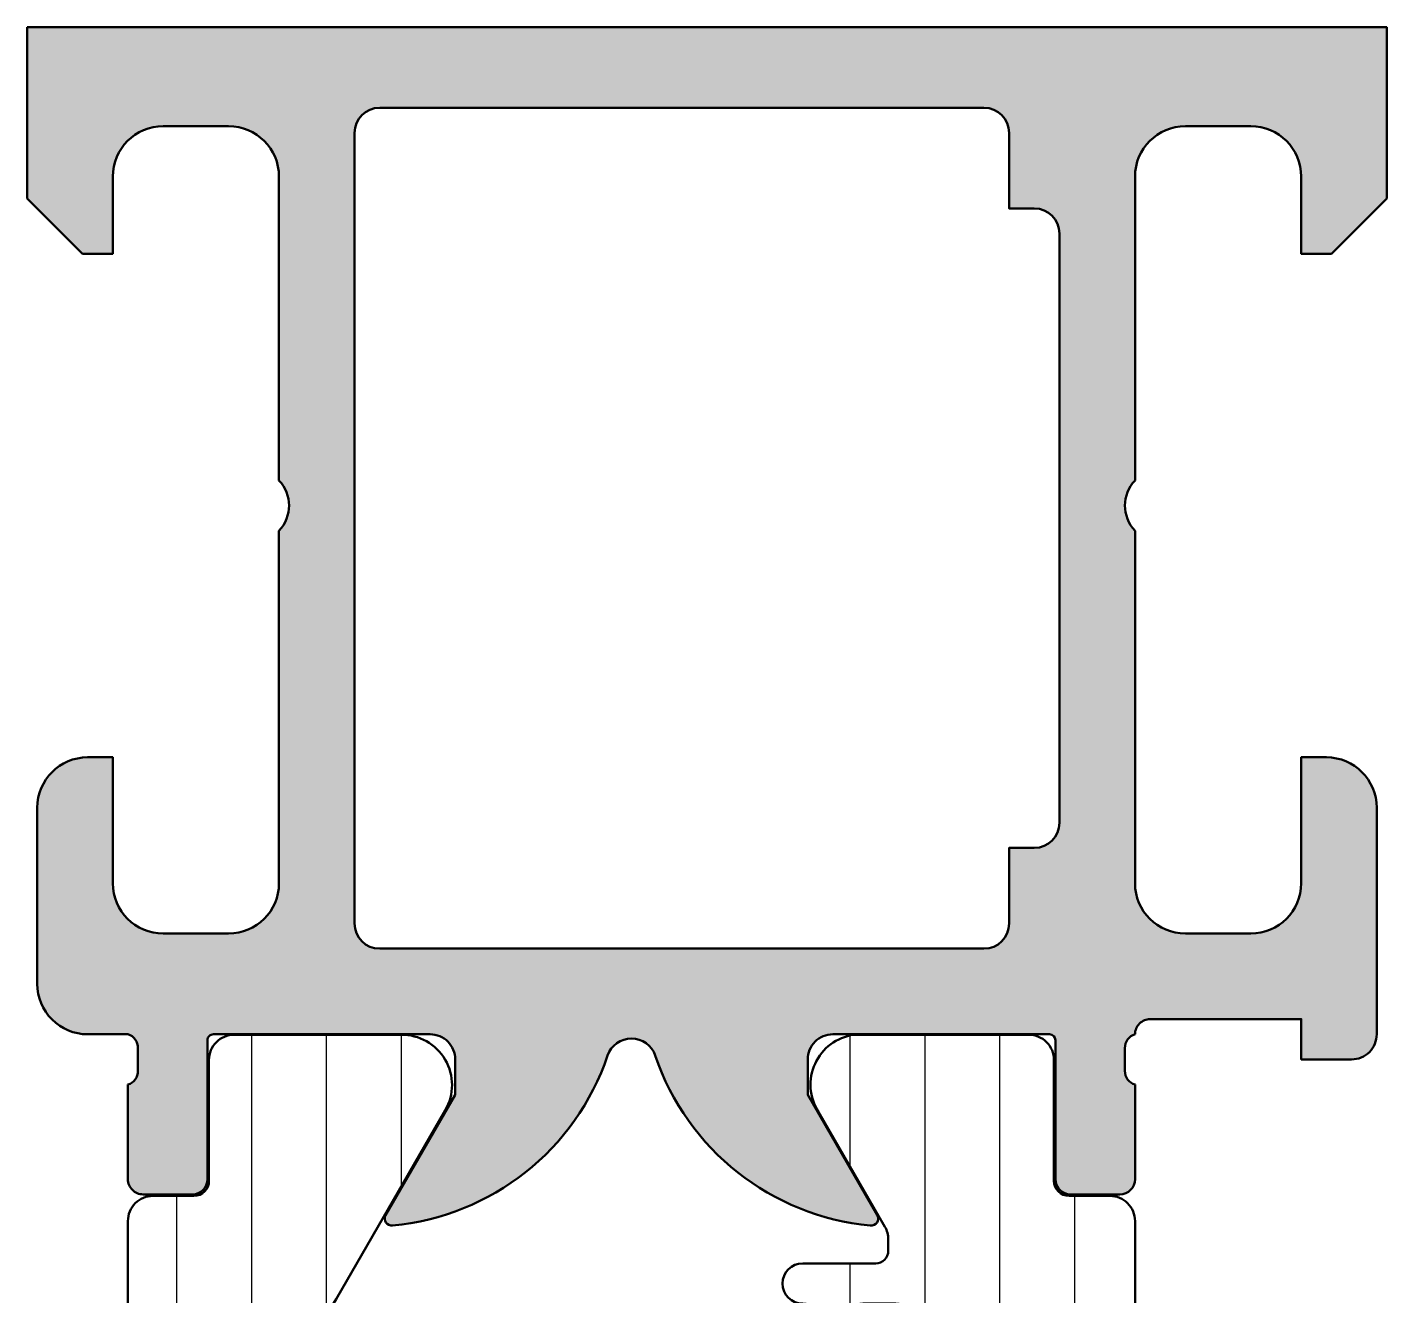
# Model space of a CAD drawing. Extents: x 0 to 67.5, y 0 to 75.
# Drawn here: x 0 to 27, y 49.81 to 75 of the extents above; entities that cross this region are included whole.
import ezdxf

# ---------------------------------------------------------------- set-up
doc = ezdxf.new("R2010")
doc.units = 0
for name, color, linetype, lineweight in [('0S-Alu contour', 7, 'Continuous', 50), ('0S-Alu hatch', 252, 'Continuous', 25), ('0S-Plastic contour', 254, 'Continuous', 50), ('0S-Plastic hatch', 253, 'Continuous', 25)]:
    doc.layers.add(name, color=color, linetype=linetype, lineweight=lineweight)
pattern_1 = [(90, (0, 0), (-1.4859, 0), [])]

# ---------------------------------------------------------------- blocks, each defined once
blk = doc.blocks.new('284027__2D814DF2_0E6D_4765_8FF4_A06DE7A6FD76___A03E8F8E_19D5_408F_8D81_01AFEA48CF79_')
at = {"layer": '0S-Plastic hatch'}
h = blk.add_hatch(dxfattribs=at)
h.set_pattern_fill('ANSI31', color=256, scale=0.4680000000000001, angle=45, style=0)
h.set_pattern_definition(pattern_1)
edge = h.paths.add_edge_path()
edge.add_line((22.00000000000001, 51.29000300000011), (22.00000000000004, 25.44999999999998))
edge.add_arc((22.20000000000005, 25.45000000000001), 0.200000000000017, 180, 270.0000000000071)
edge.add_line((22.20000000000008, 25.24999999999999), (26.29999999998839, 25.24999999999999))
edge.add_ellipse((26.29999999998839, 24.75000000000004), major_axis=(-0.4999999999999432, 0), ratio=1, start_angle=180, end_angle=270, ccw=False)
edge.add_line((26.79999999998834, 24.75000000000004), (26.79999999998834, 23.91925077661229))
edge.add_ellipse((25.79999999998836, 23.9192507766123), major_axis=(-0.9999999999999822, 0), ratio=1, start_angle=105.00000000108261, end_angle=180, ccw=False)
edge.add_line((26.05881904510912, 22.95332495032814), (25.2999999999884, 22.74999999999996))
edge.add_line((25.2999999999884, 22.74999999999996), (25.2999999999884, 23.74999999999999))
edge.add_line((25.2999999999884, 23.74999999999999), (23.00000000000004, 23.74999999999999))
edge.add_arc((23.00000000000007, 22.74999999999993), 1.000000000000056, 90.0000000000016, 180)
edge.add_line((22.00000000000001, 22.74999999999993), (22.00000000000004, 19.74999999999999))
edge.add_arc((23.00000000000004, 19.74999999999999), 1.000000000000003, 180, 270)
edge.add_line((23.00000000000004, 18.74999999999999), (25.29999999998837, 18.74999999999998))
edge.add_line((25.29999999998837, 18.74999999999998), (25.29999999998848, 19.74999999999993))
edge.add_line((25.29999999998848, 19.74999999999993), (26.05881904510907, 19.54667504964168))
edge.add_ellipse((25.79999999998841, 18.58074922335799), major_axis=(-0.9999999999994971, 0), ratio=1, start_angle=180, end_angle=254.9999999989164, ccw=False)
edge.add_line((26.79999999998791, 18.58074922335799), (26.79999999998837, 17.74999999999996))
edge.add_ellipse((26.29999999998839, 17.74999999999997), major_axis=(-0.4999999999999858, 0), ratio=1, start_angle=89.9999999999983, end_angle=180, ccw=False)
edge.add_line((26.29999999998837, 17.24999999999998), (22.2, 17.24999999999998))
edge.add_arc((22.20000000000001, 17.05000000000001), 0.1999999999999744, 90.00000000000406, 180)
edge.add_line((22.00000000000004, 17.05000000000001), (22.00000000000001, 16.20999699999988))
edge.add_ellipse((21.5, 16.209997), major_axis=(-0.5, 0), ratio=1, start_angle=90, end_angle=180, ccw=False)
edge.add_line((21.5, 15.709997), (20.68966598775747, 15.709997))
edge.add_arc((20.68966598775747, 15.40999699999999), 0.3000000000000043, 90, 180)
edge.add_line((20.38966598775747, 15.40999699999999), (20.39000061706369, 13.00999861706369))
edge.add_ellipse((19.89000463962507, 13.00999597743861), major_axis=(-0.4999959774455797, 0), ratio=1, start_angle=89.99969751881372, end_angle=180.0003024817733, ccw=False)
edge.add_line((19.890002, 12.51), (16.41346050190052, 12.51))
edge.add_ellipse((16.55577115089187, 13.49981807472284), major_axis=(-0.9999960709244737, 0), ratio=1, start_angle=-32.72701609984051, end_angle=81.8183919481005, ccw=False)
edge.add_line((15.71451850190053, 14.04045299999999), (17.03303535485918, 16.32419149299001))
edge.add_arc((16.6000226381288, 16.57419146728956), 0.4999999999999979, 330.0000034006552, 359.9988249444108)
edge.add_line((17.10002263802365, 16.5741812129951), (17.10000000000005, 16.79999999998247))
edge.add_arc((16.84999999998259, 16.79999999998254), 0.2500000000174545, 0, 89.99999999998371)
edge.add_line((16.84999999998266, 17.05), (15.40000000000009, 17.04999999999994))
edge.add_ellipse((15.40000000000003, 17.44999999999988), major_axis=(-0.3999999999999417, 0), ratio=1, start_angle=-89.99999999999193, end_angle=90.00000000000807, ccw=False)
edge.add_arc((15.40000000000009, 18.14999999999997), 0.3000000000001499, 269.9999999999783, 360)
edge.add_line((15.70000000000024, 18.14999999999997), (15.70000000000016, 18.34999999999998))
edge.add_ellipse((16.00000000000014, 18.34999999999996), major_axis=(-0.2999999999999829, 0), ratio=1, start_angle=180, end_angle=360, ccw=False)
edge.add_line((16.30000000000013, 18.34999999999995), (16.30000000000013, 18.14999999999993))
edge.add_arc((16.60000000000013, 18.14999999999995), 0.3000000000000007, 180, 270.0000000000021)
edge.add_line((16.60000000000014, 17.84999999999995), (17.24974226121382, 17.84999999999994))
edge.add_arc((17.29392998191375, 18.68508918128005), 0.8362574336600787, 266.9710887804908, 303.0289112200375)
edge.add_line((17.74974226122174, 17.98397459622009), (19.92468443553069, 19.23967804605607))
edge.add_arc((19.42468443552277, 20.1057034498358), 0.9999999999998834, 300.000000000528, 357.5201114478693)
edge.add_line((20.4237479064425, 20.0624347420484), (20.80000000000003, 28.75000000000341))
edge.add_line((20.80000000000003, 28.75000000000341), (20.80000000000008, 38.74999999999975))
edge.add_line((20.80000000000008, 38.74999999999975), (20.42374790644256, 47.43756525795031))
edge.add_arc((19.42468443552273, 47.39429655016301), 0.9999999999999764, 2.479888552125287, 59.99999999944405)
edge.add_line((19.92468443553112, 48.26032195394257), (17.74974226122174, 49.51602540378086))
edge.add_arc((17.24974226121377, 48.65000000000074), 1.000000000000246, 59.99999999948073, 90.00000000001017)
edge.add_line((17.24974226121359, 49.65000000000099), (16.60000000000014, 49.65000000000098))
edge.add_arc((16.60000000000014, 49.350000000001), 0.2999999999999758, 89.99999999999935, 180)
edge.add_line((16.30000000000016, 49.350000000001), (16.30000000000016, 49.15000000000096))
edge.add_ellipse((16.00000000000016, 49.15000000000098), major_axis=(-0.3000000000000007, 0), ratio=1, start_angle=0, end_angle=180, ccw=False)
edge.add_line((15.70000000000016, 49.15000000000101), (15.70000000000014, 49.35000000000095))
edge.add_arc((15.40000000000008, 49.35000000000095), 0.3000000000000558, 0, 89.99999999997591)
edge.add_ellipse((15.4, 50.05000000000106), major_axis=(-0.4000000000000555, 0), ratio=1, start_angle=-89.99999999997073, end_angle=90.00000000002927, ccw=False)
edge.add_line((15.3999999999998, 50.45000000000111), (16.8499999999826, 50.45000000000093))
edge.add_arc((16.8499999999826, 50.70000000001838), 0.250000000017458, 270, 360)
edge.add_line((17.10000000000006, 50.70000000001838), (17.10002263802365, 50.92581878700407))
edge.add_arc((16.60002263812877, 50.92580853271043), 0.5000000000000222, 0.0011750555892266, 29.99999659934314)
edge.add_line((17.03303535485918, 51.17580850700998), (15.71451850190053, 53.45954699999998))
edge.add_ellipse((16.55577115089188, 54.00018192527713), major_axis=(-0.9999960709244806, 0), ratio=1, start_angle=-81.81839194810021, end_angle=32.72701609984108, ccw=False)
edge.add_line((16.41346050190052, 54.98999999999999), (19.89000199999999, 54.98999999999999))
edge.add_ellipse((19.89000463962507, 54.49000402256137), major_axis=(-0.4999959774455904, 0), ratio=1, start_angle=179.9996975182268, end_angle=270.0003024811863, ccw=False)
edge.add_line((20.39000061706369, 54.49000138293118), (20.38966598775747, 52.09000300000002))
edge.add_arc((20.68966598775748, 52.090003), 0.3000000000000149, 180, 269.999999999998)
edge.add_line((20.68966598775747, 51.79000299999998), (21.50000000000002, 51.79000299999999))
edge.add_ellipse((21.50000000000002, 51.29000300000001), major_axis=(-0.4999999999999858, 0), ratio=1, start_angle=180, end_angle=270.0000000000004, ccw=False)
at = {"layer": '0S-Plastic contour', "color": 7}
for points in [[(16.41346050190052, 54.98999999999999), (19.89000199999999, 54.98999999999999)], [(20.39000061706369, 54.49000138293118), (20.38966598775747, 52.09000300000002)], [(17.03303535485918, 51.17580850700998), (15.71451850190053, 53.45954699999998)], [(20.68966598775747, 51.79000299999998), (21.50000000000002, 51.79000299999999)], [(22.00000000000001, 51.29000300000011), (22.00000000000004, 25.44999999999998)], [(17.10000000000006, 50.70000000001838), (17.10002263802365, 50.92581878700407)], [(15.3999999999998, 50.45000000000111), (16.8499999999826, 50.45000000000093)], [(17.24974226121359, 49.65000000000099), (16.60000000000014, 49.65000000000098)], [(19.92468443553112, 48.26032195394257), (17.74974226122174, 49.51602540378086)], [(15.70000000000016, 49.15000000000101), (15.70000000000014, 49.35000000000095)], [(16.30000000000016, 49.350000000001), (16.30000000000016, 49.15000000000096)], [(20.4237479064425, 20.0624347420484), (20.80000000000003, 28.75000000000341), (20.80000000000008, 38.74999999999975), (20.42374790644256, 47.43756525795031)], [(22.20000000000008, 25.24999999999999), (26.29999999998839, 25.24999999999999)], [(26.79999999998834, 24.75000000000004), (26.79999999998834, 23.91925077661229)], [(26.05881904510912, 22.95332495032814), (25.2999999999884, 22.74999999999996), (25.2999999999884, 23.74999999999999), (23.00000000000004, 23.74999999999999)], [(22.00000000000001, 22.74999999999993), (22.00000000000004, 19.74999999999999)], [(23.00000000000004, 18.74999999999999), (25.29999999998837, 18.74999999999998), (25.29999999998848, 19.74999999999993), (26.05881904510907, 19.54667504964168)], [(17.74974226122174, 17.98397459622009), (19.92468443553069, 19.23967804605607)], [(26.79999999998791, 18.58074922335799), (26.79999999998837, 17.74999999999996)], [(15.70000000000024, 18.14999999999997), (15.70000000000016, 18.34999999999998)], [(16.30000000000013, 18.34999999999995), (16.30000000000013, 18.14999999999993)], [(16.60000000000014, 17.84999999999995), (17.24974226121382, 17.84999999999994)], [(16.84999999998266, 17.05), (15.40000000000009, 17.04999999999994)], [(22.00000000000004, 17.05000000000001), (22.00000000000001, 16.20999699999988)], [(26.29999999998837, 17.24999999999998), (22.2, 17.24999999999998)], [(17.10002263802365, 16.5741812129951), (17.10000000000005, 16.79999999998247)], [(15.71451850190053, 14.04045299999999), (17.03303535485918, 16.32419149299001)], [(21.5, 15.709997), (20.68966598775747, 15.709997)], [(20.38966598775747, 15.40999699999999), (20.39000061706369, 13.00999861706369)], [(19.890002, 12.51), (16.41346050190052, 12.51)]]:
    blk.add_lwpolyline(points, dxfattribs=at)
at = {"layer": '0S-Plastic contour', "color": 7, "extrusion": (0, 0, -1)}
for centre, radius, start, end in [((-16.55577115089188, 54.00018192527713), 0.9999960709244806, 327.272983900159, 81.81839194810021), ((-19.89000463962507, 54.49000402256137), 0.4999959774455904, 89.9996975188137, 180.0003024817733), ((-21.50000000000002, 51.29000300000001), 0.4999999999999858, 89.99999999999959, 180), ((-15.4, 50.05000000000106), 0.4000000000000555, 269.9999999999707, 89.99999999997074), ((-16.00000000000016, 49.15000000000098), 0.3000000000000007, 180, 0), ((-26.29999999998839, 24.75000000000004), 0.4999999999999432, 90, 180), ((-25.79999999998836, 23.9192507766123), 0.9999999999999822, 180, 254.9999999989174), ((-25.79999999998841, 18.58074922335799), 0.9999999999994971, 105.0000000010836, 180), ((-16.00000000000014, 18.34999999999996), 0.2999999999999829, 0, 180), ((-15.40000000000003, 17.44999999999988), 0.3999999999999417, 269.9999999999919, 89.99999999999186), ((-26.29999999998839, 17.74999999999997), 0.4999999999999858, 180, 270.0000000000017), ((-21.5, 16.209997), 0.5, 180, 270), ((-16.55577115089187, 13.49981807472284), 0.9999960709244737, 278.1816080518996, 32.72701609984053), ((-19.89000463962507, 13.00999597743861), 0.4999959774455797, 179.9996975182267, 270.0003024811863)]:
    blk.add_arc(centre, radius, start, end, dxfattribs=at)
at = {"layer": '0S-Plastic contour', "color": 7}
for centre, radius, start, end in [((20.68966598775748, 52.090003), 0.3000000000000149, 180, 269.999999999998), ((16.60002263812877, 50.92580853271043), 0.5000000000000222, 0.0011750555892266, 29.99999659934314), ((16.8499999999826, 50.70000000001838), 0.250000000017458, 270, 0), ((15.40000000000008, 49.35000000000095), 0.3000000000000558, 0, 89.99999999997591), ((16.60000000000014, 49.350000000001), 0.2999999999999758, 89.99999999999935, 180), ((17.24974226121377, 48.65000000000074), 1.000000000000246, 59.99999999948073, 90.00000000001017), ((19.42468443552273, 47.39429655016301), 0.9999999999999764, 2.479888552125287, 59.99999999944405), ((22.20000000000005, 25.45000000000001), 0.200000000000017, 180, 270.0000000000071), ((23.00000000000007, 22.74999999999993), 1.000000000000056, 90.0000000000016, 180), ((19.42468443552277, 20.1057034498358), 0.9999999999998834, 300.000000000528, 357.5201114478693), ((23.00000000000004, 19.74999999999999), 1.000000000000003, 180, 270), ((15.40000000000009, 18.14999999999997), 0.3000000000001499, 269.9999999999783, 0), ((16.60000000000013, 18.14999999999995), 0.3000000000000007, 180, 270.0000000000021), ((17.29392998191375, 18.68508918128005), 0.8362574336600787, 266.9710887804908, 303.0289112200375), ((16.84999999998259, 16.79999999998254), 0.2500000000174545, 0, 89.99999999998371), ((22.20000000000001, 17.05000000000001), 0.1999999999999744, 90.00000000000406, 180), ((16.6000226381288, 16.57419146728956), 0.4999999999999979, 330.0000034006552, 359.9988249444108), ((20.68966598775747, 15.40999699999999), 0.3000000000000043, 90, 180)]:
    blk.add_arc(centre, radius, start, end, dxfattribs=at)
blk = doc.blocks.new('284027__5DE5B530_625B_4052_97C2_F9DAAC94E321___A8DCB1E8_E22D_4445_9C5F_FF347BA3B2BC_')
at = {"layer": '0S-Plastic hatch'}
h = blk.add_hatch(dxfattribs=at)
h.set_pattern_fill('ANSI31', color=256, scale=0.4680000000000001, angle=45, style=0)
h.set_pattern_definition(pattern_1)
edge = h.paths.add_edge_path()
edge.add_line((4.399426418631264, 47.95771677269818), (4.017984412053806, 36.24999998982565))
edge.add_line((4.017984412053806, 36.24999998982565), (4.399426418631264, 24.54228320789372))
edge.add_arc((5.398873564605133, 24.57553080035511), 0.999999999999895, 181.9052978571489, 240.004953894542)
edge.add_line((4.898948444563758, 23.70946216892258), (5.586949530184142, 23.31232386736752))
edge.add_ellipse((4.837061850123239, 22.01322092021948), major_axis=(-1.499999999998618, 0), ratio=1, start_angle=209.9999965993639, end_angle=240.0049538945662, ccw=False)
edge.add_line((6.136100000312922, 22.76322084311789), (8.303063528833945, 19.00992939911037))
edge.add_ellipse((7.437038095373345, 18.50992945051124), major_axis=(-0.999999999999877, 0), ratio=1, start_angle=89.31945663835342, end_angle=209.9999965993501, ccw=False)
edge.add_line((7.42516065229347, 17.50999998982632), (4.109997965477305, 17.50999998982632))
edge.add_ellipse((4.109995325852139, 18.00999596726501), major_axis=(-0.4999959774456543, 0), ratio=1, start_angle=-0.00030248056850723515, end_angle=90.00030248119651, ccw=False)
edge.add_line((3.609999348413452, 18.0099986068847), (3.610333977719619, 20.40999698982631))
edge.add_arc((3.310333977719551, 20.40999698982625), 0.3000000000000682, 0, 90)
edge.add_line((3.310333977719551, 20.70999698982632), (2.500002644386427, 20.70999698982621))
edge.add_ellipse((2.499999965477229, 21.20999431185652), major_axis=(-0.4999973220374871, 0), ratio=1, start_angle=-0.00030698238492732344, end_angle=90.00030698202562, ccw=False)
edge.add_line((2.000002643446919, 21.20999699076886), (1.999999965477059, 51.29000031185643))
edge.add_ellipse((2.499999965462767, 51.29000299078003), major_axis=(-0.4999999999928854, 0), ratio=1, start_angle=-90.00030698202539, end_angle=0.0003069811976956771, ccw=False)
edge.add_line((2.500002644386312, 51.79000299076574), (3.310333977719551, 51.79000299076574))
edge.add_arc((3.310333977719494, 52.09000299076575), 0.3000000000000114, 270.0000000000108, 360)
edge.add_line((3.610333977719506, 52.09000299076575), (3.609999348413225, 54.490001373702))
edge.add_ellipse((4.109995325852025, 54.490004013327), major_axis=(-0.499995977445768, 0), ratio=1, start_angle=-90.0003024811964, end_angle=0.0003024817733034979, ccw=False)
edge.add_line((4.109997965477191, 54.9899999907658), (7.425160652293584, 54.9899999907658))
edge.add_ellipse((7.437038095373443, 53.99007053008085), major_axis=(-0.9999999999999012, 0), ratio=1, start_angle=150.0000034006489, end_angle=270.6805433616456, ccw=False)
edge.add_line((8.303063528834054, 53.49007058148169), (6.136100000313149, 49.73677913747462))
edge.add_ellipse((4.837061850122503, 50.48677906037323), major_axis=(-1.499999999999552, 0), ratio=1, start_angle=119.9950461054458, end_angle=150.000003400648, ccw=False)
edge.add_line((5.586949530184142, 49.18767611322454), (4.898948444564098, 48.79053781166954))
edge.add_arc((5.398873564605509, 47.92446918023659), 1.000000000000276, 119.9950461054477, 178.0947021428409)
at = {"layer": '0S-Plastic contour', "color": 7}
for points in [[(4.109997965477191, 54.9899999907658), (7.425160652293584, 54.9899999907658)], [(3.610333977719506, 52.09000299076575), (3.609999348413225, 54.490001373702)], [(8.303063528834054, 53.49007058148169), (6.136100000313149, 49.73677913747462)], [(2.500002644386312, 51.79000299076574), (3.310333977719551, 51.79000299076574)], [(2.000002643446919, 21.20999699076886), (1.999999965477059, 51.29000031185643)], [(5.586949530184142, 49.18767611322454), (4.898948444564098, 48.79053781166954)], [(4.399426418631264, 47.95771677269818), (4.017984412053806, 36.24999998982565), (4.399426418631264, 24.54228320789372)], [(4.898948444563758, 23.70946216892258), (5.586949530184142, 23.31232386736752)], [(6.136100000312922, 22.76322084311789), (8.303063528833945, 19.00992939911037)], [(3.310333977719551, 20.70999698982632), (2.500002644386427, 20.70999698982621)], [(3.609999348413452, 18.0099986068847), (3.610333977719619, 20.40999698982631)], [(7.42516065229347, 17.50999998982632), (4.109997965477305, 17.50999998982632)]]:
    blk.add_lwpolyline(points, dxfattribs=at)
at = {"layer": '0S-Plastic contour', "color": 7, "extrusion": (0, 0, -1)}
for centre, radius, start, end in [((-4.109995325852025, 54.490004013327), 0.499995977445768, 359.9996975182267, 90.00030248119644), ((-7.437038095373443, 53.99007053008085), 0.9999999999999012, 89.31945663835438, 209.9999965993512), ((-2.499999965462767, 51.29000299078003), 0.4999999999928854, 359.9996930188023, 90.00030698202552), ((-4.837061850122503, 50.48677906037323), 1.499999999999552, 209.999996599352, 240.0049538945542), ((-4.837061850123239, 22.01322092021948), 1.499999999998618, 119.9950461054338, 150.0000034006361), ((-2.499999965477229, 21.20999431185652), 0.4999973220374871, 269.9996930179744, 0.0003069823849455), ((-7.437038095373345, 18.50992945051124), 0.999999999999877, 150.0000034006499, 270.6805433616466), ((-4.109995325852139, 18.00999596726501), 0.4999959774456543, 269.9996975188035, 0.0003024805683979)]:
    blk.add_arc(centre, radius, start, end, dxfattribs=at)
at = {"layer": '0S-Plastic contour', "color": 7}
for centre, radius, start, end in [((3.310333977719494, 52.09000299076575), 0.3000000000000114, 270.0000000000108, 0), ((5.398873564605509, 47.92446918023659), 1.000000000000276, 119.9950461054477, 178.0947021428409), ((5.398873564605133, 24.57553080035511), 0.999999999999895, 181.9052978571489, 240.004953894542), ((3.310333977719551, 20.40999698982625), 0.3000000000000682, 0, 90)]:
    blk.add_arc(centre, radius, start, end, dxfattribs=at)
blk = doc.blocks.new('361620__089C2626_C916_44A4_90E3_807EA6A345DB_')
at = {"layer": '0S-Alu hatch'}
h = blk.add_hatch(color=256, dxfattribs=at)
edge = h.paths.add_edge_path()
edge.add_line((0, 75), (0, 71.60000610351517))
edge.add_line((0, 71.60000610351517), (1.099975585937045, 70.5))
edge.add_line((1.099975585937045, 70.5), (1.699981689453579, 70.49999999999977))
edge.add_line((1.699981689453579, 70.49999999999977), (1.699981689453124, 72.03408813476562))
edge.add_ellipse((2.700027075306252, 72.0340427489125), major_axis=(-1.000045386883018, 0), ratio=1, start_angle=270.0026002998412, end_angle=359.99739970021847, ccw=False)
edge.add_line((2.69998168945267, 73.03408813476562), (4, 73.03408813476562))
edge.add_ellipse((3.999947499231666, 72.03403563399729), major_axis=(-1.000052502146426, 0), ratio=1, start_angle=180.0030079144712, end_angle=269.9969920854739, ccw=False)
edge.add_line((5, 72.03408813476467), (5, 66))
edge.add_ellipse((4.474878246040134, 65.5), major_axis=(-0.7250881715225299, 0), ratio=1, start_angle=136.4038161186325, end_angle=223.5961838813676, ccw=False)
edge.add_line((5, 65), (5, 57.99999999999977))
edge.add_ellipse((3.999947499231668, 58.00005250076833), major_axis=(-1.000052502146424, 0), ratio=1, start_angle=90.00300791450002, end_angle=179.996992085529, ccw=False)
edge.add_line((3.999999999999546, 57.00000000000001), (2.699981689453125, 57))
edge.add_ellipse((2.700027075306595, 58.00004538585347), major_axis=(-1.000045386883359, 0), ratio=1, start_angle=0.0026002997814771334, end_angle=89.9973997001652, ccw=False)
edge.add_line((1.699981689453126, 58.00000000000093), (1.69998168945267, 60.5))
edge.add_line((1.69998168945267, 60.5), (1.19998168945267, 60.5))
edge.add_arc((1.200001512600464, 59.49998017685266), 1.000019823343815, 90.00113576019076, 179.9988642400294)
edge.add_line((0.1999816894531243, 59.49999999999661), (0.199981689453125, 55.99999264643201))
edge.add_arc((1.1999816894529, 55.99999264643225), 0.9999999999997752, 180, 270.0000000000127)
edge.add_line((1.199981689453122, 54.99999264643247), (2.00015640258835, 54.99999264643225))
edge.add_ellipse((1.921319956045311, 54.73247205443914), major_axis=(-0.2788950563274263, 0), ratio=1, start_angle=178.835410625902, end_angle=253.5801235805083, ccw=False)
edge.add_line((2.20015740258835, 54.72680364644076), (2.200157402588349, 54.27320964644074))
edge.add_ellipse((1.921289306945185, 54.26754898696369), major_axis=(-0.278925541737145, 0), ratio=1, start_angle=106.4245945553539, end_angle=181.1628700728853, ccw=False)
edge.add_line((2.000156402588347, 54.00000564644076), (2.000156402588348, 52.11999464643224))
edge.add_arc((2.300156402588354, 52.11999464643224), 0.3000000000000051, 180, 270.0000000000001)
edge.add_line((2.300156402588354, 51.81999464643224), (3.28013072163113, 51.81999464643224))
edge.add_arc((3.280130721631128, 52.11999464643224), 0.3000000000000043, 270.0000000000003, 360)
edge.add_line((3.580130721631133, 52.11999464643224), (3.580130721631135, 54.87999264643224))
edge.add_ellipse((3.700130721631134, 54.87999264643224), major_axis=(-0.1199999999999992, 0), ratio=1, start_angle=269.99999999999915, end_angle=360, ccw=False)
edge.add_line((3.700130721631136, 54.99999264643224), (8.000156402586981, 54.99999264643247))
edge.add_ellipse((8.000156402587326, 54.4999926464319), major_axis=(-0.5000000000005685, 0), ratio=1, start_angle=180, end_angle=270.0000000000393, ccw=False)
edge.add_line((8.500156402587894, 54.4999926464319), (8.500156402588347, 53.79999264643266))
edge.add_line((8.500156402588347, 53.79999264643266), (7.118660944965085, 51.40717232340557))
edge.add_arc((7.238276187236102, 51.33811243108159), 0.138119784648519, 150.000000000135, 277.7024374942225)
edge.add_arc((6.790657799252569, 56.179463665884), 4.999999999998538, 275.3492280096208, 341.2905992561406)
edge.add_ellipse((12.00002493344528, 54.41523747256868), major_axis=(-0.5000000000002894, 0), ratio=1, start_angle=198.7094007438786, end_angle=341.2905992561221, ccw=False)
edge.add_arc((17.20939206763883, 56.17946366588492), 4.999999999999635, 198.7094007438662, 264.6507719903862)
edge.add_arc((16.76177367965507, 51.33811243108058), 0.1381197846476436, 262.2975625060367, 390.0000000001256)
edge.add_line((16.88138892192501, 51.40717232340467), (15.49989346430356, 53.79999264643266))
edge.add_line((15.49989346430356, 53.79999264643266), (15.49989346430402, 54.4999926464327))
edge.add_ellipse((15.9998934643039, 54.49999264643259), major_axis=(-0.4999999999998846, 0), ratio=1, start_angle=269.9999999999866, end_angle=360, ccw=False)
edge.add_line((15.99989346430402, 54.99999264643247), (20.29991914526077, 54.99999264643247))
edge.add_ellipse((20.29991914526077, 54.87999264643247), major_axis=(-0.1200000000000045, 0), ratio=1, start_angle=180, end_angle=270, ccw=False)
edge.add_line((20.41991914526078, 54.87999264643247), (20.41991914526078, 52.11999464643247))
edge.add_arc((20.71991914526078, 52.11999464643247), 0.3000000000000043, 180, 270)
edge.add_line((20.71991914526078, 51.81999464643247), (21.69989346430357, 51.81999464643247))
edge.add_arc((21.69989346430356, 52.11999464643247), 0.3000000000000043, 270.0000000000007, 360)
edge.add_line((21.99989346430356, 52.11999464643247), (21.99989346430356, 54.00000564644098))
edge.add_ellipse((22.07876055994674, 54.26754898696391), major_axis=(-0.2789255417371453, 0), ratio=1, start_angle=-1.1628700728862214, end_angle=73.57540544464399, ccw=False)
edge.add_line((21.79989246430357, 54.27320964644097), (21.79989246430357, 54.72680364644098))
edge.add_ellipse((22.07872991084662, 54.73247205443937), major_axis=(-0.2788950563274381, 0), ratio=1, start_angle=-73.58012358050632, end_angle=1.1645893740997053, ccw=False)
edge.add_ellipse((22.29990117862837, 54.99999533743279), major_axis=(-0.3000077143368645, 0), ratio=1, start_angle=-90.00051393011512, end_angle=0.0005139306048249637, ccw=False)
edge.add_line((22.29990386962935, 55.30000305175758), (25.29991912841797, 55.30000305175781))
edge.add_line((25.29991912841797, 55.30000305175781), (25.29991912841798, 54.49999999999977))
edge.add_line((25.29991912841798, 54.49999999999977), (26.29991912841797, 54.5))
edge.add_arc((26.29992944852836, 54.99998967988961), 0.4999896799961229, 269.9988173780524, 360.0011826219717)
edge.add_line((26.79991912841797, 55.00000000000021), (26.79991912841797, 59.50000000000023))
edge.add_arc((25.79989930527029, 59.49998017685231), 1.000019823344156, 0.0011357606123724, 89.99886423981567)
edge.add_line((25.79991912841797, 60.5), (25.29991912841797, 60.5))
edge.add_line((25.29991912841797, 60.5), (25.29991912841797, 58))
edge.add_ellipse((24.29987374256461, 58.00004538585335), major_axis=(-1.000045386883245, 0), ratio=1, start_angle=90.0026002998282, end_angle=179.9973997002186, ccw=False)
edge.add_line((24.29991912841797, 57), (22.99990081787064, 57))
edge.add_ellipse((22.99995331863931, 58.00005250076821), major_axis=(-1.000052502146312, 0), ratio=1, start_angle=0.00300791447108395, end_angle=89.99699208545451, ccw=False)
edge.add_line((21.9999008178711, 58.00000000000085), (21.9999008178711, 65))
edge.add_ellipse((22.52502257183096, 65.5), major_axis=(-0.7250881715225299, 0), ratio=1, start_angle=-43.596183881367494, end_angle=43.59618388136761, ccw=False)
edge.add_line((21.9999008178711, 66), (21.99990081787064, 72.03408813476676))
edge.add_ellipse((22.99995331863829, 72.03403563399797), major_axis=(-1.000052502145744, 0), ratio=1, start_angle=270.00300791448706, end_angle=359.99699208552886, ccw=False)
edge.add_line((22.99990081787064, 73.03408813476562), (24.29991912841752, 73.03408813476562))
edge.add_ellipse((24.29987374256416, 72.03404274891227), major_axis=(-1.000045386883245, 0), ratio=1, start_angle=180.0026002997815, end_angle=269.9973997001718, ccw=False)
edge.add_line((25.29991912841751, 72.03408813476481), (25.29991912841842, 70.49999999999977))
edge.add_line((25.29991912841842, 70.49999999999977), (25.8999252319336, 70.5))
edge.add_line((25.8999252319336, 70.5), (26.99990081787156, 71.60000610351676))
edge.add_line((26.99990081787156, 71.60000610351676), (26.9999008178711, 75))
edge.add_line((26.9999008178711, 75), (0, 75))
edge = h.paths.add_edge_path()
edge.add_ellipse((7, 72.89999389648438), major_axis=(-0.5, 0), ratio=1, start_angle=270, end_angle=360, ccw=False)
edge.add_line((7, 73.39999389648438), (18.99990844726562, 73.39999389648438))
edge.add_ellipse((18.99990844726562, 72.89999389648438), major_axis=(-0.5, 0), ratio=1, start_angle=180, end_angle=270, ccw=False)
edge.add_line((19.49990844726562, 72.89999389648438), (19.49990844726563, 71.39999389648438))
edge.add_line((19.49990844726563, 71.39999389648438), (19.99990844726562, 71.39999389648438))
edge.add_ellipse((19.99990844726562, 70.89999389648438), major_axis=(-0.5, 0), ratio=1, start_angle=180, end_angle=270, ccw=False)
edge.add_line((20.49990844726562, 70.89999389648438), (20.49990844726563, 59.20001220703125))
edge.add_ellipse((19.99990844726562, 59.20001220703125), major_axis=(-0.5, 0), ratio=1, start_angle=90, end_angle=180, ccw=False)
edge.add_line((19.99990844726562, 58.70001220703125), (19.49990844726562, 58.70001220703125))
edge.add_line((19.49990844726562, 58.70001220703125), (19.49990844726562, 57.20001220703125))
edge.add_ellipse((18.99990844726562, 57.20001220703125), major_axis=(-0.5, 0), ratio=1, start_angle=90, end_angle=180, ccw=False)
edge.add_line((18.99990844726562, 56.70001220703125), (7, 56.70001220703125))
edge.add_ellipse((7, 57.20001220703125), major_axis=(-0.5, 0), ratio=1, start_angle=0, end_angle=90, ccw=False)
edge.add_line((6.5, 57.20001220703125), (6.5, 72.89999389648438))
at = {"layer": '0S-Alu contour', "color": 7}
for points in [[(0, 75), (0, 71.60000610351517), (1.099975585937045, 70.5), (1.699981689453579, 70.49999999999977), (1.699981689453124, 72.03408813476562)], [(25.29991912841751, 72.03408813476481), (25.29991912841842, 70.49999999999977), (25.8999252319336, 70.5), (26.99990081787156, 71.60000610351676), (26.9999008178711, 75), (0, 75)], [(7, 73.39999389648438), (18.99990844726562, 73.39999389648438)], [(2.69998168945267, 73.03408813476562), (4, 73.03408813476562)], [(6.5, 57.20001220703125), (6.5, 72.89999389648438)], [(19.49990844726562, 72.89999389648438), (19.49990844726563, 71.39999389648438), (19.99990844726562, 71.39999389648438)], [(22.99990081787064, 73.03408813476562), (24.29991912841752, 73.03408813476562)], [(5, 72.03408813476467), (5, 66)], [(21.9999008178711, 66), (21.99990081787064, 72.03408813476676)], [(20.49990844726562, 70.89999389648438), (20.49990844726563, 59.20001220703125)], [(5, 65), (5, 57.99999999999977)], [(21.9999008178711, 58.00000000000085), (21.9999008178711, 65)], [(1.699981689453126, 58.00000000000093), (1.69998168945267, 60.5), (1.19998168945267, 60.5)], [(25.79991912841797, 60.5), (25.29991912841797, 60.5), (25.29991912841797, 58)], [(0.1999816894531243, 59.49999999999661), (0.199981689453125, 55.99999264643201)], [(26.79991912841797, 55.00000000000021), (26.79991912841797, 59.50000000000023)], [(19.99990844726562, 58.70001220703125), (19.49990844726562, 58.70001220703125), (19.49990844726562, 57.20001220703125)], [(3.999999999999546, 57.00000000000001), (2.699981689453125, 57)], [(24.29991912841797, 57), (22.99990081787064, 57)], [(18.99990844726562, 56.70001220703125), (7, 56.70001220703125)], [(22.29990386962935, 55.30000305175758), (25.29991912841797, 55.30000305175781), (25.29991912841798, 54.49999999999977), (26.29991912841797, 54.5)], [(1.199981689453122, 54.99999264643247), (2.00015640258835, 54.99999264643225)], [(3.580130721631133, 52.11999464643224), (3.580130721631135, 54.87999264643224)], [(3.700130721631136, 54.99999264643224), (8.000156402586981, 54.99999264643247)], [(15.99989346430402, 54.99999264643247), (20.29991914526077, 54.99999264643247)], [(20.41991914526078, 54.87999264643247), (20.41991914526078, 52.11999464643247)], [(2.20015740258835, 54.72680364644076), (2.200157402588349, 54.27320964644074)], [(21.79989246430357, 54.27320964644097), (21.79989246430357, 54.72680364644098)], [(8.500156402587894, 54.4999926464319), (8.500156402588347, 53.79999264643266), (7.118660944965085, 51.40717232340557)], [(16.88138892192501, 51.40717232340467), (15.49989346430356, 53.79999264643266), (15.49989346430402, 54.4999926464327)], [(2.000156402588347, 54.00000564644076), (2.000156402588348, 52.11999464643224)], [(21.99989346430356, 52.11999464643247), (21.99989346430356, 54.00000564644098)], [(2.300156402588354, 51.81999464643224), (3.28013072163113, 51.81999464643224)], [(20.71991914526078, 51.81999464643247), (21.69989346430357, 51.81999464643247)]]:
    blk.add_lwpolyline(points, dxfattribs=at)
at = {"layer": '0S-Alu contour', "color": 7, "extrusion": (0, 0, -1)}
for centre, radius, start, end in [((-7, 72.89999389648438), 0.5, 0, 90), ((-18.99990844726562, 72.89999389648438), 0.5, 90, 180), ((-2.700027075306252, 72.0340427489125), 1.000045386883018, 0.0026002997815099, 89.9973997001588), ((-3.999947499231666, 72.03403563399729), 1.000052502146426, 90.00300791452612, 179.9969920855288), ((-22.99995331863829, 72.03403563399797), 1.000052502145744, 0.0030079144711719, 89.99699208551296), ((-24.29987374256416, 72.03404274891227), 1.000045386883245, 90.00260029982822, 179.9973997002185), ((-19.99990844726562, 70.89999389648438), 0.5, 90, 180), ((-4.474878246040134, 65.5), 0.7250881715225299, 136.4038161186324, 223.5961838813675), ((-22.52502257183096, 65.5), 0.7250881715225299, 316.4038161186324, 43.59618388136754), ((-19.99990844726562, 59.20001220703125), 0.5, 180, 270), ((-2.700027075306595, 58.00004538585347), 1.000045386883359, 270.0026002998348, 359.9973997002185), ((-3.999947499231668, 58.00005250076833), 1.000052502146424, 180.0030079144711, 269.9969920855), ((-22.99995331863931, 58.00005250076821), 1.000052502146312, 270.0030079145455, 359.9969920855289), ((-24.29987374256461, 58.00004538585335), 1.000045386883245, 180.0026002997815, 269.9973997001718), ((-7, 57.20001220703125), 0.5, 270, 0), ((-18.99990844726562, 57.20001220703125), 0.5, 180, 270), ((-22.29990117862837, 54.99999533743279), 0.3000077143368645, 359.9994860693952, 90.00051393011522), ((-1.921319956045311, 54.73247205443914), 0.2788950563274263, 106.4198764194917, 181.1645893740981), ((-3.700130721631134, 54.87999264643224), 0.1199999999999992, 0, 90.00000000000087), ((-8.000156402587326, 54.4999926464319), 0.5000000000005685, 89.9999999999607, 180), ((-12.00002493344528, 54.41523747256868), 0.5000000000002894, 18.70940074387791, 161.2905992561214), ((-15.9998934643039, 54.49999264643259), 0.4999999999998846, 0, 90.00000000001342), ((-20.29991914526077, 54.87999264643247), 0.1200000000000045, 90, 180), ((-22.07872991084662, 54.73247205443937), 0.2788950563274381, 358.8354106259003, 73.58012358050647), ((-1.921289306945185, 54.26754898696369), 0.278925541737145, 178.8371299271147, 253.5754054446461), ((-22.07876055994674, 54.26754898696391), 0.2789255417371453, 286.424594555356, 1.162870072886224)]:
    blk.add_arc(centre, radius, start, end, dxfattribs=at)
at = {"layer": '0S-Alu contour', "color": 7}
for centre, radius, start, end in [((1.200001512600464, 59.49998017685266), 1.000019823343815, 90.00113576019076, 179.9988642400294), ((25.79989930527029, 59.49998017685231), 1.000019823344156, 0.0011357606123724, 89.99886423981567), ((1.1999816894529, 55.99999264643225), 0.9999999999997752, 180, 270.0000000000127), ((26.29992944852836, 54.99998967988961), 0.4999896799961229, 269.9988173780524, 0.0011826219716948), ((6.790657799252569, 56.179463665884), 4.999999999998538, 275.3492280096208, 341.2905992561406), ((17.20939206763883, 56.17946366588492), 4.999999999999635, 198.7094007438662, 264.6507719903862), ((2.300156402588354, 52.11999464643224), 0.3000000000000051, 180, 270.0000000000001), ((3.280130721631128, 52.11999464643224), 0.3000000000000043, 270.0000000000003, 0), ((20.71991914526078, 52.11999464643247), 0.3000000000000043, 180, 270), ((21.69989346430356, 52.11999464643247), 0.3000000000000043, 270.0000000000007, 0), ((7.238276187236102, 51.33811243108159), 0.138119784648519, 150.000000000135, 277.7024374942225), ((16.76177367965507, 51.33811243108058), 0.1381197846476436, 262.2975625060367, 30.0000000001256)]:
    blk.add_arc(centre, radius, start, end, dxfattribs=at)
blk = doc.blocks.new('374060__2F699C0D_32A5_4159_9DC2_0899AE4E6814_')
at = {"layer": '0S-Alu contour', "color": 7}
blk.add_blockref('361620__089C2626_C916_44A4_90E3_807EA6A345DB_', (0, 0), dxfattribs=at)
at = {"layer": '0S-Plastic contour', "color": 7}
for name in ['284027__5DE5B530_625B_4052_97C2_F9DAAC94E321___A8DCB1E8_E22D_4445_9C5F_FF347BA3B2BC_', '284027__2D814DF2_0E6D_4765_8FF4_A06DE7A6FD76___A03E8F8E_19D5_408F_8D81_01AFEA48CF79_']:
    blk.add_blockref(name, (0, 0), dxfattribs=at)

msp = doc.modelspace()

# ---------------------------------------------------------------- block references
at = {"layer": '0S-Alu contour', "color": 7}
msp.add_blockref('374060__2F699C0D_32A5_4159_9DC2_0899AE4E6814_', (0, 0), dxfattribs=at)

doc.saveas('drawing.dxf')
